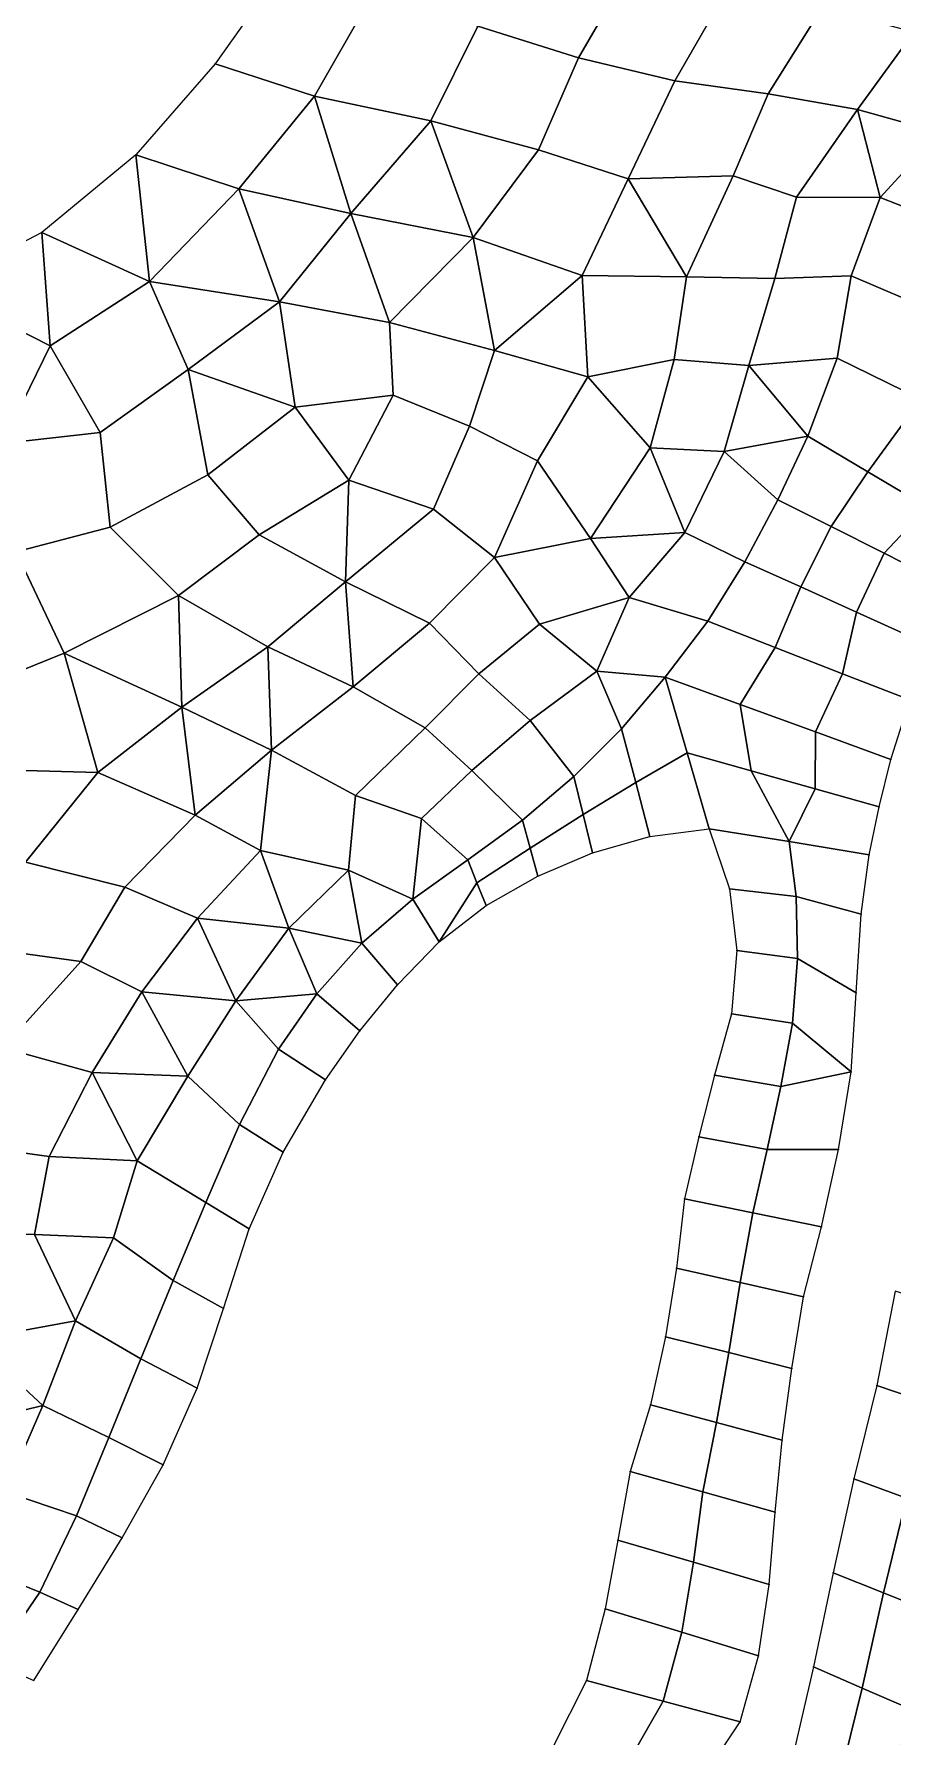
# Model space of a CAD drawing. Extents: x 380707 to 407438, y 6452841 to 6483357.
# Drawn here: x 397169.7 to 397310.9, y 6455584.6 to 6455864.4 of the extents above; entities that cross this region are included whole.
import ezdxf

# ---------------------------------------------------------------- set-up
doc = ezdxf.new("R2010")
doc.units = 0
for name, color, linetype in [('MESH_BOUND', 25, 'CONTINUOUS'), ('MESH_ELEMS', 18, 'CONTINUOUS'), ('MESH_NODES', 18, 'CONTINUOUS')]:
    doc.layers.add(name, color=color, linetype=linetype)

msp = doc.modelspace()

# ---------------------------------------------------------------- linework, layer by layer
at = {"layer": 'MESH_BOUND', "color": 25}
for points in [[(397211.06, 6455875.83, 1.058), (397199.511, 6455859.48, 0.909)], [(397199.511, 6455859.48, 0.909), (397186.457, 6455844.53, 1.176)], [(397186.457, 6455844.53, 1.176), (397171.023, 6455831.79, 1.318)], [(397171.023, 6455831.79, 1.318), (397153.579, 6455822.69, 1.533)], [(397310.492, 6455745.2, -0.156), (397313.628, 6455754.97, -0.223)], [(397308.57, 6455737.4, -0.078), (397310.492, 6455745.2, -0.156)], [(397306.972, 6455729.54, -0.083), (397308.57, 6455737.4, -0.078)], [(397270.928, 6455732.52, -0.169), (397280.652, 6455733.81, -0.428)], [(397280.652, 6455733.81, -0.428), (397284.018, 6455723.92, -0.342)], [(397261.506, 6455729.86, -0.224), (397270.928, 6455732.52, -0.169)], [(397252.505, 6455726.01, -0.041), (397261.506, 6455729.86, -0.224)], [(397305.652, 6455719.78, -0.123), (397306.972, 6455729.54, -0.083)], [(397243.998, 6455721.17, -0.163), (397252.505, 6455726.01, -0.041)], [(397284.018, 6455723.92, -0.342), (397285.226, 6455713.77, -0.332)], [(397236.27, 6455715.21, -0.158), (397243.998, 6455721.17, -0.163)], [(397304.822, 6455706.83, -0.158), (397305.652, 6455719.78, -0.123)], [(397229.447, 6455708.17, -0.179), (397236.27, 6455715.21, -0.158)], [(397285.226, 6455713.77, -0.332), (397284.32, 6455703.37, -0.341)], [(397223.246, 6455700.58, -0.294), (397229.447, 6455708.17, -0.179)], [(397304.01, 6455693.88, -0.155), (397304.822, 6455706.83, -0.158)], [(397284.32, 6455703.37, -0.341), (397281.518, 6455693.31, -0.387)], [(397217.589, 6455692.56, -0.121), (397223.246, 6455700.58, -0.294)], [(397210.666, 6455680.66, -0.148), (397217.589, 6455692.56, -0.121)], [(397281.518, 6455693.31, -0.387), (397278.946, 6455683.19, -0.453)], [(397301.886, 6455681.09, -0.122), (397304.01, 6455693.88, -0.155)], [(397205.055, 6455668.08, -0.151), (397210.666, 6455680.66, -0.148)], [(397278.946, 6455683.19, -0.453), (397276.596, 6455673.01, -0.405)], [(397299.127, 6455668.41, -0.096), (397301.886, 6455681.09, -0.122)], [(397276.596, 6455673.01, -0.405), (397275.317, 6455661.62, -0.466)], [(397200.841, 6455654.96, -0.04), (397205.055, 6455668.08, -0.151)], [(397296.167, 6455656.88, -0.25), (397299.127, 6455668.41, -0.096)], [(397275.317, 6455661.62, -0.466), (397273.498, 6455650.32, -0.5)], [(397294.235, 6455645.14, -0.345), (397296.167, 6455656.88, -0.25)], [(397311.223, 6455657.84, -0.254), (397308.212, 6455642.33, -0.463)], [(397196.509, 6455641.89, -0.186), (397200.841, 6455654.96, -0.04)], [(397273.498, 6455650.32, -0.5), (397271.043, 6455639.14, -0.507)], [(397292.67, 6455633.34, -0.059), (397294.235, 6455645.14, -0.345)], [(397190.945, 6455629.29, -0.153), (397196.509, 6455641.89, -0.186)], [(397308.212, 6455642.33, -0.463), (397304.451, 6455626.98, -0.591)], [(397271.043, 6455639.14, -0.507), (397267.68, 6455628.18, -0.482)], [(397291.526, 6455621.49, -0.08), (397292.67, 6455633.34, -0.059)], [(397184.19, 6455617.28, -0.367), (397190.945, 6455629.29, -0.153)], [(397267.68, 6455628.18, -0.482), (397265.658, 6455616.91, -0.517)], [(397304.451, 6455626.98, -0.591), (397301.015, 6455611.55, -0.529)], [(397290.535, 6455609.62, -0.113), (397291.526, 6455621.49, -0.08)], [(397176.991, 6455605.54, -0.025), (397184.19, 6455617.28, -0.367)], [(397265.658, 6455616.91, -0.517), (397263.58, 6455605.65, -0.508)], [(397301.015, 6455611.55, -0.529), (397297.803, 6455596.08, -0.499)], [(397288.746, 6455597.9, -0.172), (397290.535, 6455609.62, -0.113)], [(397169.673, 6455593.87, -0.126), (397176.991, 6455605.54, -0.025)], [(397263.58, 6455605.65, -0.508), (397260.52, 6455593.83, -0.52)], [(397285.732, 6455587.06, -0.154), (397288.746, 6455597.9, -0.172)], [(397260.52, 6455593.83, -0.52), (397254.986, 6455582.87, -0.376)], [(397297.803, 6455596.08, -0.499), (397294.219, 6455580.69, -0.359)], [(397279.58, 6455577.81, -0.167), (397285.732, 6455587.06, -0.154)]]:
    msp.add_polyline3d(points, dxfattribs=at)
at = {"layer": 'MESH_ELEMS', "color": 178}
for points in [[(397259.202, 6455860.46, 0.196), (397267.96, 6455875.58, 0.185), (397253.895, 6455882.29, 0.195), (397242.619, 6455865.68, 0.345)], [(397215.782, 6455854.18, 0.803), (397224.512, 6455869.41, 0.891), (397211.06, 6455875.83, 1.058), (397199.511, 6455859.48, 0.909)], [(397275.04, 6455856.67, 0.072), (397283.679, 6455871.75, 0.146), (397267.96, 6455875.58, 0.185), (397259.202, 6455860.46, 0.196)], [(397283.679, 6455871.75, 0.146), (397275.04, 6455856.67, 0.072), (397290.351, 6455854.54, 0.323), (397299.225, 6455868.7, 0.161)], [(397234.909, 6455850.1, 0.242), (397242.619, 6455865.68, 0.345), (397224.512, 6455869.41, 0.891), (397215.782, 6455854.18, 0.803)], [(397305.009, 6455852.01, 0.314), (397314.283, 6455864.67, 0.323), (397299.225, 6455868.7, 0.161), (397290.351, 6455854.54, 0.323)], [(397252.59, 6455845.33, 0.248), (397259.202, 6455860.46, 0.196), (397242.619, 6455865.68, 0.345), (397234.909, 6455850.1, 0.242)], [(397318.542, 6455848.2, -0.714), (397328.907, 6455858.43, -1.092), (397314.283, 6455864.67, 0.323), (397305.009, 6455852.01, 0.314)], [(397267.37, 6455840.58, 0.155), (397275.04, 6455856.67, 0.072), (397259.202, 6455860.46, 0.196), (397252.59, 6455845.33, 0.248)], [(397203.366, 6455838.97, 1.051), (397215.782, 6455854.18, 0.803), (397199.511, 6455859.48, 0.909), (397186.457, 6455844.53, 1.176)], [(397203.366, 6455838.97, 1.051), (397221.802, 6455834.87, 0.546), (397215.782, 6455854.18, 0.803), (397203.366, 6455838.97, 1.051)], [(397215.782, 6455854.18, 0.803), (397221.802, 6455834.87, 0.546), (397234.909, 6455850.1, 0.242), (397215.782, 6455854.18, 0.803)], [(397275.04, 6455856.67, 0.072), (397267.37, 6455840.58, 0.155), (397284.576, 6455841.08, 0.287), (397290.351, 6455854.54, 0.323)], [(397295.037, 6455837.6, 0.288), (397305.009, 6455852.01, 0.314), (397290.351, 6455854.54, 0.323), (397284.576, 6455841.08, 0.287)], [(397295.037, 6455837.6, 0.288), (397308.746, 6455837.52, -0.309), (397305.009, 6455852.01, 0.314), (397295.037, 6455837.6, 0.288)], [(397318.542, 6455848.2, -0.714), (397305.009, 6455852.01, 0.314), (397308.746, 6455837.52, -0.309), (397318.542, 6455848.2, -0.714)], [(397234.909, 6455850.1, 0.242), (397221.802, 6455834.87, 0.546), (397241.898, 6455830.94, 0.354), (397234.909, 6455850.1, 0.242)], [(397252.59, 6455845.33, 0.248), (397234.909, 6455850.1, 0.242), (397241.898, 6455830.94, 0.354), (397252.59, 6455845.33, 0.248)], [(397308.746, 6455837.52, -0.309), (397325.501, 6455830.97, -1.314), (397334.117, 6455842.29, -1.812), (397318.542, 6455848.2, -0.714)], [(397188.712, 6455823.73, 1.179), (397186.457, 6455844.53, 1.176), (397171.023, 6455831.79, 1.318), (397188.712, 6455823.73, 1.179)], [(397203.366, 6455838.97, 1.051), (397186.457, 6455844.53, 1.176), (397188.712, 6455823.73, 1.179), (397203.366, 6455838.97, 1.051)], [(397259.787, 6455824.71, 0.258), (397267.37, 6455840.58, 0.155), (397252.59, 6455845.33, 0.248), (397241.898, 6455830.94, 0.354)], [(397259.787, 6455824.71, 0.258), (397276.945, 6455824.47, 0.074), (397267.37, 6455840.58, 0.155), (397259.787, 6455824.71, 0.258)], [(397284.576, 6455841.08, 0.287), (397267.37, 6455840.58, 0.155), (397276.945, 6455824.47, 0.074), (397284.576, 6455841.08, 0.287)], [(397291.467, 6455824.23, 0.288), (397295.037, 6455837.6, 0.288), (397284.576, 6455841.08, 0.287), (397276.945, 6455824.47, 0.074)], [(397210.057, 6455820.37, 1.13), (397203.366, 6455838.97, 1.051), (397188.712, 6455823.73, 1.179), (397210.057, 6455820.37, 1.13)], [(397203.366, 6455838.97, 1.051), (397210.057, 6455820.37, 1.13), (397221.802, 6455834.87, 0.546), (397203.366, 6455838.97, 1.051)], [(397304.012, 6455824.63, -0.443), (397308.746, 6455837.52, -0.309), (397295.037, 6455837.6, 0.288), (397291.467, 6455824.23, 0.288)], [(397304.012, 6455824.63, -0.443), (397317.835, 6455818.76, -1.048), (397325.501, 6455830.97, -1.314), (397308.746, 6455837.52, -0.309)], [(397221.802, 6455834.87, 0.546), (397210.057, 6455820.37, 1.13), (397228.146, 6455816.99, 0.755), (397221.802, 6455834.87, 0.546)], [(397228.146, 6455816.99, 0.755), (397241.898, 6455830.94, 0.354), (397221.802, 6455834.87, 0.546), (397228.146, 6455816.99, 0.755)], [(397172.357, 6455813.15, 1.259), (397171.023, 6455831.79, 1.318), (397153.579, 6455822.69, 1.533), (397172.357, 6455813.15, 1.259)], [(397171.023, 6455831.79, 1.318), (397172.357, 6455813.15, 1.259), (397188.712, 6455823.73, 1.179), (397171.023, 6455831.79, 1.318)], [(397241.898, 6455830.94, 0.354), (397228.146, 6455816.99, 0.755), (397245.402, 6455812.37, 0.533), (397241.898, 6455830.94, 0.354)], [(397241.898, 6455830.94, 0.354), (397245.402, 6455812.37, 0.533), (397259.787, 6455824.71, 0.258), (397241.898, 6455830.94, 0.354)], [(397172.357, 6455813.15, 1.259), (397180.572, 6455798.9, 0.521), (397195.037, 6455809.24, 1.197), (397188.712, 6455823.73, 1.179)], [(397188.712, 6455823.73, 1.179), (397195.037, 6455809.24, 1.197), (397210.057, 6455820.37, 1.13), (397188.712, 6455823.73, 1.179)], [(397259.787, 6455824.71, 0.258), (397245.402, 6455812.37, 0.533), (397260.711, 6455808.04, 0.278), (397259.787, 6455824.71, 0.258)], [(397274.884, 6455810.93, 0.187), (397276.945, 6455824.47, 0.074), (397259.787, 6455824.71, 0.258), (397260.711, 6455808.04, 0.278)], [(397276.945, 6455824.47, 0.074), (397274.884, 6455810.93, 0.187), (397287.189, 6455809.94, -0.046), (397291.467, 6455824.23, 0.288)], [(397301.704, 6455811.12, -0.632), (397304.012, 6455824.63, -0.443), (397291.467, 6455824.23, 0.288), (397287.189, 6455809.94, -0.046)], [(397301.704, 6455811.12, -0.632), (397315.415, 6455804.4, -1.171), (397317.835, 6455818.76, -1.048), (397304.012, 6455824.63, -0.443)], [(397172.357, 6455813.15, 1.259), (397153.579, 6455822.69, 1.533), (397152.713, 6455802.33, 0.51), (397164.554, 6455797.1, 0.297)], [(397210.057, 6455820.37, 1.13), (397195.037, 6455809.24, 1.197), (397212.634, 6455803.09, 1.048), (397210.057, 6455820.37, 1.13)], [(397212.634, 6455803.09, 1.048), (397228.726, 6455805.04, 0.835), (397228.146, 6455816.99, 0.755), (397210.057, 6455820.37, 1.13)], [(397245.402, 6455812.37, 0.533), (397228.146, 6455816.99, 0.755), (397228.726, 6455805.04, 0.835), (397241.266, 6455799.96, 0.564)], [(397180.572, 6455798.9, 0.521), (397172.357, 6455813.15, 1.259), (397164.554, 6455797.1, 0.297), (397180.572, 6455798.9, 0.521)], [(397241.266, 6455799.96, 0.564), (397252.472, 6455794.28, 0.305), (397260.711, 6455808.04, 0.278), (397245.402, 6455812.37, 0.533)], [(397260.711, 6455808.04, 0.278), (397270.949, 6455796.41, 0.343), (397274.884, 6455810.93, 0.187), (397260.711, 6455808.04, 0.278)], [(397283.145, 6455795.81, -0.088), (397287.189, 6455809.94, -0.046), (397274.884, 6455810.93, 0.187), (397270.949, 6455796.41, 0.343)], [(397287.189, 6455809.94, -0.046), (397283.145, 6455795.81, -0.088), (397296.872, 6455798.32, -0.661), (397287.189, 6455809.94, -0.046)], [(397296.872, 6455798.32, -0.661), (397301.704, 6455811.12, -0.632), (397287.189, 6455809.94, -0.046), (397296.872, 6455798.32, -0.661)], [(397296.872, 6455798.32, -0.661), (397306.705, 6455792.47, -1.097), (397315.415, 6455804.4, -1.171), (397301.704, 6455811.12, -0.632)], [(397198.262, 6455791.98, 0.243), (397195.037, 6455809.24, 1.197), (397180.572, 6455798.9, 0.521), (397182.252, 6455783.33, 0.279)], [(397198.262, 6455791.98, 0.243), (397212.634, 6455803.09, 1.048), (397195.037, 6455809.24, 1.197), (397198.262, 6455791.98, 0.243)], [(397270.949, 6455796.41, 0.343), (397260.711, 6455808.04, 0.278), (397252.472, 6455794.28, 0.305), (397261.183, 6455781.49, 0.209)], [(397228.726, 6455805.04, 0.835), (397212.634, 6455803.09, 1.048), (397221.464, 6455791.09, 0.555), (397228.726, 6455805.04, 0.835)], [(397235.365, 6455786.33, 0.285), (397241.266, 6455799.96, 0.564), (397228.726, 6455805.04, 0.835), (397221.464, 6455791.09, 0.555)], [(397306.705, 6455792.47, -1.097), (397316.539, 6455786.63, -0.784), (397329.126, 6455797.68, -1.173), (397315.415, 6455804.4, -1.171)], [(397212.634, 6455803.09, 1.048), (397198.262, 6455791.98, 0.243), (397206.691, 6455782.12, 0.22), (397221.464, 6455791.09, 0.555)], [(397182.252, 6455783.33, 0.279), (397180.572, 6455798.9, 0.521), (397164.554, 6455797.1, 0.297), (397166.811, 6455779.33, 0.395)], [(397252.472, 6455794.28, 0.305), (397241.266, 6455799.96, 0.564), (397235.365, 6455786.33, 0.285), (397245.399, 6455778.37, 0.367)], [(397291.959, 6455787.87, -0.609), (397296.872, 6455798.32, -0.661), (397283.145, 6455795.81, -0.088), (397291.959, 6455787.87, -0.609)], [(397291.959, 6455787.87, -0.609), (397300.681, 6455783.47, -1.073), (397306.705, 6455792.47, -1.097), (397296.872, 6455798.32, -0.661)], [(397276.655, 6455782.46, -0.074), (397270.949, 6455796.41, 0.343), (397261.183, 6455781.49, 0.209), (397276.655, 6455782.46, -0.074)], [(397283.145, 6455795.81, -0.088), (397270.949, 6455796.41, 0.343), (397276.655, 6455782.46, -0.074), (397283.145, 6455795.81, -0.088)], [(397276.655, 6455782.46, -0.074), (397286.532, 6455777.68, -0.393), (397291.959, 6455787.87, -0.609), (397283.145, 6455795.81, -0.088)], [(397252.472, 6455794.28, 0.305), (397245.399, 6455778.37, 0.367), (397261.183, 6455781.49, 0.209), (397252.472, 6455794.28, 0.305)], [(397300.681, 6455783.47, -1.073), (397309.404, 6455779.06, -0.997), (397316.539, 6455786.63, -0.784), (397306.705, 6455792.47, -1.097)], [(397193.483, 6455772.12, 0.403), (397206.691, 6455782.12, 0.22), (397198.262, 6455791.98, 0.243), (397182.252, 6455783.33, 0.279)], [(397206.691, 6455782.12, 0.22), (397220.907, 6455774.37, 0.401), (397221.464, 6455791.09, 0.555), (397206.691, 6455782.12, 0.22)], [(397220.907, 6455774.37, 0.401), (397235.365, 6455786.33, 0.285), (397221.464, 6455791.09, 0.555), (397220.907, 6455774.37, 0.401)], [(397286.532, 6455777.68, -0.393), (397295.71, 6455773.53, -0.852), (397300.681, 6455783.47, -1.073), (397291.959, 6455787.87, -0.609)], [(397235.365, 6455786.33, 0.285), (397220.907, 6455774.37, 0.401), (397234.688, 6455767.6, 0.314), (397245.399, 6455778.37, 0.367)], [(397309.404, 6455779.06, -0.997), (397318.127, 6455774.66, -0.205), (397326.372, 6455780.78, -0.353), (397316.539, 6455786.63, -0.784)], [(397182.252, 6455783.33, 0.279), (397166.811, 6455779.33, 0.395), (397174.657, 6455762.65, 0.3), (397193.483, 6455772.12, 0.403)], [(397208.148, 6455763.71, 0.273), (397220.907, 6455774.37, 0.401), (397206.691, 6455782.12, 0.22), (397193.483, 6455772.12, 0.403)], [(397252.775, 6455767.41, 0.105), (397267.489, 6455771.81, 0.016), (397261.183, 6455781.49, 0.209), (397245.399, 6455778.37, 0.367)], [(397261.183, 6455781.49, 0.209), (397267.489, 6455771.81, 0.016), (397276.655, 6455782.46, -0.074), (397261.183, 6455781.49, 0.209)], [(397280.435, 6455767.9, -0.132), (397286.532, 6455777.68, -0.393), (397276.655, 6455782.46, -0.074), (397267.489, 6455771.81, 0.016)], [(397295.71, 6455773.53, -0.852), (397304.887, 6455769.38, -0.914), (397309.404, 6455779.06, -0.997), (397300.681, 6455783.47, -1.073)], [(397160.279, 6455756.86, 0.172), (397174.657, 6455762.65, 0.3), (397166.811, 6455779.33, 0.395), (397149.505, 6455769.35, 0.168)], [(397304.887, 6455769.38, -0.914), (397314.064, 6455765.23, -0.329), (397318.127, 6455774.66, -0.205), (397309.404, 6455779.06, -0.997)], [(397234.688, 6455767.6, 0.314), (397242.808, 6455759.25, 0.197), (397252.775, 6455767.41, 0.105), (397245.399, 6455778.37, 0.367)], [(397280.435, 6455767.9, -0.132), (397291.499, 6455763.59, -0.878), (397295.71, 6455773.53, -0.852), (397286.532, 6455777.68, -0.393)], [(397222.177, 6455757.13, 0.156), (397220.907, 6455774.37, 0.401), (397208.148, 6455763.71, 0.273), (397222.177, 6455757.13, 0.156)], [(397222.177, 6455757.13, 0.156), (397234.688, 6455767.6, 0.314), (397220.907, 6455774.37, 0.401), (397222.177, 6455757.13, 0.156)], [(397291.499, 6455763.59, -0.878), (397302.564, 6455759.28, -0.872), (397304.887, 6455769.38, -0.914), (397295.71, 6455773.53, -0.852)], [(397193.98, 6455753.77, 0.189), (397193.483, 6455772.12, 0.403), (397174.657, 6455762.65, 0.3), (397193.98, 6455753.77, 0.189)], [(397193.98, 6455753.77, 0.189), (397208.148, 6455763.71, 0.273), (397193.483, 6455772.12, 0.403), (397193.98, 6455753.77, 0.189)], [(397262.187, 6455759.71, -0.264), (397267.489, 6455771.81, 0.016), (397252.775, 6455767.41, 0.105), (397262.187, 6455759.71, -0.264)], [(397273.418, 6455758.72, -0.361), (397280.435, 6455767.9, -0.132), (397267.489, 6455771.81, 0.016), (397262.187, 6455759.71, -0.264)], [(397234.016, 6455750.39, 0.011), (397242.808, 6455759.25, 0.197), (397234.688, 6455767.6, 0.314), (397222.177, 6455757.13, 0.156)], [(397251.224, 6455751.6, -0.018), (397262.187, 6455759.71, -0.264), (397252.775, 6455767.41, 0.105), (397242.808, 6455759.25, 0.197)], [(397273.418, 6455758.72, -0.361), (397285.776, 6455754.21, -0.76), (397291.499, 6455763.59, -0.878), (397280.435, 6455767.9, -0.132)], [(397302.564, 6455759.28, -0.872), (397313.628, 6455754.97, -0.223), (397314.064, 6455765.23, -0.329), (397304.887, 6455769.38, -0.914)], [(397174.657, 6455762.65, 0.3), (397160.279, 6455756.86, 0.172), (397162.213, 6455743.55, 0.114), (397180.18, 6455743.03, 0.131)], [(397193.98, 6455753.77, 0.189), (397174.657, 6455762.65, 0.3), (397180.18, 6455743.03, 0.131), (397193.98, 6455753.77, 0.189)], [(397208.148, 6455763.71, 0.273), (397193.98, 6455753.77, 0.189), (397208.719, 6455746.7, 0.114), (397208.148, 6455763.71, 0.273)], [(397222.177, 6455757.13, 0.156), (397208.148, 6455763.71, 0.273), (397208.719, 6455746.7, 0.114), (397222.177, 6455757.13, 0.156)], [(397285.776, 6455754.21, -0.76), (397298.134, 6455749.71, -0.798), (397302.564, 6455759.28, -0.872), (397291.499, 6455763.59, -0.878)], [(397241.685, 6455743.4, 0.188), (397251.224, 6455751.6, -0.018), (397242.808, 6455759.25, 0.197), (397234.016, 6455750.39, 0.011)], [(397266.25, 6455750.24, -0.462), (397262.187, 6455759.71, -0.264), (397251.224, 6455751.6, -0.018), (397258.413, 6455742.38, -0.107)], [(397266.25, 6455750.24, -0.462), (397273.418, 6455758.72, -0.361), (397262.187, 6455759.71, -0.264), (397266.25, 6455750.24, -0.462)], [(397298.134, 6455749.71, -0.798), (397310.492, 6455745.2, -0.156), (397313.628, 6455754.97, -0.223), (397302.564, 6455759.28, -0.872)], [(397222.177, 6455757.13, 0.156), (397208.719, 6455746.7, 0.114), (397222.529, 6455739.25, 0.116), (397234.016, 6455750.39, 0.011)], [(397266.25, 6455750.24, -0.462), (397268.589, 6455741.38, -0.432), (397277.035, 6455746.27, -0.707), (397273.418, 6455758.72, -0.361)], [(397277.035, 6455746.27, -0.707), (397287.547, 6455743.31, -0.775), (397285.776, 6455754.21, -0.76), (397273.418, 6455758.72, -0.361)], [(397193.98, 6455753.77, 0.189), (397180.18, 6455743.03, 0.131), (397196.196, 6455736.03, 0.134), (397193.98, 6455753.77, 0.189)], [(397196.196, 6455736.03, 0.134), (397208.719, 6455746.7, 0.114), (397193.98, 6455753.77, 0.189), (397196.196, 6455736.03, 0.134)], [(397287.547, 6455743.31, -0.775), (397298.058, 6455740.36, -0.662), (397298.134, 6455749.71, -0.798), (397285.776, 6455754.21, -0.76)], [(397258.413, 6455742.38, -0.107), (397251.224, 6455751.6, -0.018), (397241.685, 6455743.4, 0.188), (397249.968, 6455735.19, -0.209)], [(397233.409, 6455735.46, 0.233), (397241.685, 6455743.4, 0.188), (397234.016, 6455750.39, 0.011), (397222.529, 6455739.25, 0.116)], [(397258.413, 6455742.38, -0.107), (397259.96, 6455736.12, -0.28), (397268.589, 6455741.38, -0.432), (397266.25, 6455750.24, -0.462)], [(397298.058, 6455740.36, -0.662), (397308.57, 6455737.4, -0.078), (397310.492, 6455745.2, -0.156), (397298.134, 6455749.71, -0.798)], [(397196.196, 6455736.03, 0.134), (397206.943, 6455730.21, 0.118), (397208.719, 6455746.7, 0.114), (397196.196, 6455736.03, 0.134)], [(397206.943, 6455730.21, 0.118), (397221.418, 6455727.02, 0.183), (397222.529, 6455739.25, 0.116), (397208.719, 6455746.7, 0.114)], [(397268.589, 6455741.38, -0.432), (397270.928, 6455732.52, -0.169), (397280.652, 6455733.81, -0.428), (397277.035, 6455746.27, -0.707)], [(397280.652, 6455733.81, -0.428), (397293.812, 6455731.68, -0.64), (397287.547, 6455743.31, -0.775), (397277.035, 6455746.27, -0.707)], [(397168.299, 6455728.32, 0.157), (397180.18, 6455743.03, 0.131), (397162.213, 6455743.55, 0.114), (397168.299, 6455728.32, 0.157)], [(397184.635, 6455724.22, 0.206), (397196.196, 6455736.03, 0.134), (397180.18, 6455743.03, 0.131), (397168.299, 6455728.32, 0.157)], [(397240.982, 6455728.68, -0.153), (397249.968, 6455735.19, -0.209), (397241.685, 6455743.4, 0.188), (397233.409, 6455735.46, 0.233)], [(397249.968, 6455735.19, -0.209), (397251.237, 6455730.6, -0.218), (397259.96, 6455736.12, -0.28), (397258.413, 6455742.38, -0.107)], [(397293.812, 6455731.68, -0.64), (397298.058, 6455740.36, -0.662), (397287.547, 6455743.31, -0.775), (397293.812, 6455731.68, -0.64)], [(397259.96, 6455736.12, -0.28), (397261.506, 6455729.86, -0.224), (397270.928, 6455732.52, -0.169), (397268.589, 6455741.38, -0.432)], [(397293.812, 6455731.68, -0.64), (397306.972, 6455729.54, -0.083), (397308.57, 6455737.4, -0.078), (397298.058, 6455740.36, -0.662)], [(397221.418, 6455727.02, 0.183), (397231.963, 6455722.22, -0.059), (397233.409, 6455735.46, 0.233), (397222.529, 6455739.25, 0.116)], [(397196.601, 6455719.13, 0.119), (397206.943, 6455730.21, 0.118), (397196.196, 6455736.03, 0.134), (397184.635, 6455724.22, 0.206)], [(397240.982, 6455728.68, -0.153), (397233.409, 6455735.46, 0.233), (397231.963, 6455722.22, -0.059), (397240.982, 6455728.68, -0.153)], [(397240.982, 6455728.68, -0.153), (397242.49, 6455724.93, -0.247), (397251.237, 6455730.6, -0.218), (397249.968, 6455735.19, -0.209)], [(397251.237, 6455730.6, -0.218), (397252.505, 6455726.01, -0.041), (397261.506, 6455729.86, -0.224), (397259.96, 6455736.12, -0.28)], [(397293.812, 6455731.68, -0.64), (397280.652, 6455733.81, -0.428), (397284.018, 6455723.92, -0.342), (397294.945, 6455722.67, -0.56)], [(397306.972, 6455729.54, -0.083), (397293.812, 6455731.68, -0.64), (397294.945, 6455722.67, -0.56), (397305.652, 6455719.78, -0.123)], [(397177.437, 6455711.98, 0.104), (397184.635, 6455724.22, 0.206), (397168.299, 6455728.32, 0.157), (397163.123, 6455713.98, 0.182)], [(397206.943, 6455730.21, 0.118), (397196.601, 6455719.13, 0.119), (397211.564, 6455717.44, 0.222), (397206.943, 6455730.21, 0.118)], [(397206.943, 6455730.21, 0.118), (397211.564, 6455717.44, 0.222), (397221.418, 6455727.02, 0.183), (397206.943, 6455730.21, 0.118)], [(397231.963, 6455722.22, -0.059), (397236.27, 6455715.21, -0.158), (397242.49, 6455724.93, -0.247), (397240.982, 6455728.68, -0.153)], [(397242.49, 6455724.93, -0.247), (397243.998, 6455721.17, -0.163), (397252.505, 6455726.01, -0.041), (397251.237, 6455730.6, -0.218)], [(397223.575, 6455714.98, -0.084), (397221.418, 6455727.02, 0.183), (397211.564, 6455717.44, 0.222), (397223.575, 6455714.98, -0.084)], [(397221.418, 6455727.02, 0.183), (397223.575, 6455714.98, -0.084), (397231.963, 6455722.22, -0.059), (397221.418, 6455727.02, 0.183)], [(397187.46, 6455706.98, 0.136), (397196.601, 6455719.13, 0.119), (397184.635, 6455724.22, 0.206), (397177.437, 6455711.98, 0.104)], [(397236.27, 6455715.21, -0.158), (397243.998, 6455721.17, -0.163), (397242.49, 6455724.93, -0.247), (397236.27, 6455715.21, -0.158)], [(397294.945, 6455722.67, -0.56), (397284.018, 6455723.92, -0.342), (397285.226, 6455713.77, -0.332), (397295.162, 6455712.46, -0.552)], [(397305.652, 6455719.78, -0.123), (397294.945, 6455722.67, -0.56), (397295.162, 6455712.46, -0.552), (397304.822, 6455706.83, -0.158)], [(397223.575, 6455714.98, -0.084), (397229.447, 6455708.17, -0.179), (397236.27, 6455715.21, -0.158), (397231.963, 6455722.22, -0.059)], [(397196.601, 6455719.13, 0.119), (397187.46, 6455706.98, 0.136), (397202.888, 6455705.54, 0.228), (397196.601, 6455719.13, 0.119)], [(397202.888, 6455705.54, 0.228), (397211.564, 6455717.44, 0.222), (397196.601, 6455719.13, 0.119), (397202.888, 6455705.54, 0.228)], [(397202.888, 6455705.54, 0.228), (397216.206, 6455706.69, -0.057), (397211.564, 6455717.44, 0.222), (397202.888, 6455705.54, 0.228)], [(397223.575, 6455714.98, -0.084), (397211.564, 6455717.44, 0.222), (397216.206, 6455706.69, -0.057), (397223.575, 6455714.98, -0.084)], [(397216.206, 6455706.69, -0.057), (397223.246, 6455700.58, -0.294), (397229.447, 6455708.17, -0.179), (397223.575, 6455714.98, -0.084)], [(397164.636, 6455697.82, 0.195), (397177.437, 6455711.98, 0.104), (397163.123, 6455713.98, 0.182), (397164.636, 6455697.82, 0.195)], [(397179.279, 6455693.77, 0.165), (397187.46, 6455706.98, 0.136), (397177.437, 6455711.98, 0.104), (397164.636, 6455697.82, 0.195)], [(397295.162, 6455712.46, -0.552), (397285.226, 6455713.77, -0.332), (397284.32, 6455703.37, -0.341), (397294.368, 6455701.86, -0.587)], [(397304.822, 6455706.83, -0.158), (397295.162, 6455712.46, -0.552), (397294.368, 6455701.86, -0.587), (397304.01, 6455693.88, -0.155)], [(397179.279, 6455693.77, 0.165), (397195.017, 6455693.13, 0.222), (397187.46, 6455706.98, 0.136), (397179.279, 6455693.77, 0.165)], [(397187.46, 6455706.98, 0.136), (397195.017, 6455693.13, 0.222), (397202.888, 6455705.54, 0.228), (397187.46, 6455706.98, 0.136)], [(397216.206, 6455706.69, -0.057), (397202.888, 6455705.54, 0.228), (397209.877, 6455697.57, -0.078), (397216.206, 6455706.69, -0.057)], [(397209.877, 6455697.57, -0.078), (397217.589, 6455692.56, -0.121), (397223.246, 6455700.58, -0.294), (397216.206, 6455706.69, -0.057)], [(397209.877, 6455697.57, -0.078), (397202.888, 6455705.54, 0.228), (397195.017, 6455693.13, 0.222), (397203.492, 6455685.19, 0.015)], [(397294.368, 6455701.86, -0.587), (397284.32, 6455703.37, -0.341), (397281.518, 6455693.31, -0.387), (397292.41, 6455691.46, -0.754)], [(397304.01, 6455693.88, -0.155), (397294.368, 6455701.86, -0.587), (397292.41, 6455691.46, -0.754), (397304.01, 6455693.88, -0.155)], [(397172.215, 6455679.94, 0.099), (397179.279, 6455693.77, 0.165), (397164.636, 6455697.82, 0.195), (397159.023, 6455681.77, 0.148)], [(397210.666, 6455680.66, -0.148), (397217.589, 6455692.56, -0.121), (397209.877, 6455697.57, -0.078), (397203.492, 6455685.19, 0.015)], [(397172.215, 6455679.94, 0.099), (397186.666, 6455679.23, 0.23), (397179.279, 6455693.77, 0.165), (397172.215, 6455679.94, 0.099)], [(397179.279, 6455693.77, 0.165), (397186.666, 6455679.23, 0.23), (397195.017, 6455693.13, 0.222), (397179.279, 6455693.77, 0.165)], [(397186.666, 6455679.23, 0.23), (397197.942, 6455672.41, -0.186), (397203.492, 6455685.19, 0.015), (397195.017, 6455693.13, 0.222)], [(397292.41, 6455691.46, -0.754), (397281.518, 6455693.31, -0.387), (397278.946, 6455683.19, -0.453), (397290.186, 6455681.08, -0.85)], [(397304.01, 6455693.88, -0.155), (397292.41, 6455691.46, -0.754), (397290.186, 6455681.08, -0.85), (397301.886, 6455681.09, -0.122)], [(397205.055, 6455668.08, -0.151), (397210.666, 6455680.66, -0.148), (397203.492, 6455685.19, 0.015), (397197.942, 6455672.41, -0.186)], [(397169.775, 6455667.13, 0.154), (397172.215, 6455679.94, 0.099), (397159.023, 6455681.77, 0.148), (397154.077, 6455667.37, 0.257)], [(397290.186, 6455681.08, -0.85), (397278.946, 6455683.19, -0.453), (397276.596, 6455673.01, -0.405), (397287.861, 6455670.71, -0.91)], [(397301.886, 6455681.09, -0.122), (397290.186, 6455681.08, -0.85), (397287.861, 6455670.71, -0.91), (397299.127, 6455668.41, -0.096)], [(397182.795, 6455666.58, 0.222), (397186.666, 6455679.23, 0.23), (397172.215, 6455679.94, 0.099), (397169.775, 6455667.13, 0.154)], [(397197.942, 6455672.41, -0.186), (397186.666, 6455679.23, 0.23), (397182.795, 6455666.58, 0.222), (397192.557, 6455659.57, 0.171)], [(397200.841, 6455654.96, -0.04), (397205.055, 6455668.08, -0.151), (397197.942, 6455672.41, -0.186), (397192.557, 6455659.57, 0.171)], [(397287.861, 6455670.71, -0.91), (397276.596, 6455673.01, -0.405), (397275.317, 6455661.62, -0.466), (397285.742, 6455659.25, -0.88)], [(397299.127, 6455668.41, -0.096), (397287.861, 6455670.71, -0.91), (397285.742, 6455659.25, -0.88), (397296.167, 6455656.88, -0.25)], [(397169.775, 6455667.13, 0.154), (397154.077, 6455667.37, 0.257), (397159.517, 6455649.85, 0.162), (397176.516, 6455652.93, 0.256)], [(397182.795, 6455666.58, 0.222), (397169.775, 6455667.13, 0.154), (397176.516, 6455652.93, 0.256), (397182.795, 6455666.58, 0.222)], [(397176.516, 6455652.93, 0.256), (397187.245, 6455646.69, -0.068), (397192.557, 6455659.57, 0.171), (397182.795, 6455666.58, 0.222)], [(397285.742, 6455659.25, -0.88), (397275.317, 6455661.62, -0.466), (397273.498, 6455650.32, -0.5), (397283.866, 6455647.73, -1.012)], [(397196.509, 6455641.89, -0.186), (397200.841, 6455654.96, -0.04), (397192.557, 6455659.57, 0.171), (397187.245, 6455646.69, -0.068)], [(397296.167, 6455656.88, -0.25), (397285.742, 6455659.25, -0.88), (397283.866, 6455647.73, -1.012), (397294.235, 6455645.14, -0.345)], [(397311.223, 6455657.84, -0.254), (397308.212, 6455642.33, -0.463), (397317.239, 6455639.26, -0.711), (397321.14, 6455654.78, -0.869)], [(397159.517, 6455649.85, 0.162), (397171.159, 6455639.05, 0.245), (397176.516, 6455652.93, 0.256), (397159.517, 6455649.85, 0.162)], [(397171.159, 6455639.05, 0.245), (397182.004, 6455633.79, -0.137), (397187.245, 6455646.69, -0.068), (397176.516, 6455652.93, 0.256)], [(397171.159, 6455639.05, 0.245), (397159.517, 6455649.85, 0.162), (397155.277, 6455635.13, 0.319), (397171.159, 6455639.05, 0.245)], [(397283.866, 6455647.73, -1.012), (397273.498, 6455650.32, -0.5), (397271.043, 6455639.14, -0.507), (397281.857, 6455636.24, -1.007)], [(397294.235, 6455645.14, -0.345), (397283.866, 6455647.73, -1.012), (397281.857, 6455636.24, -1.007), (397292.67, 6455633.34, -0.059)], [(397190.945, 6455629.29, -0.153), (397196.509, 6455641.89, -0.186), (397187.245, 6455646.69, -0.068), (397182.004, 6455633.79, -0.137)], [(397308.212, 6455642.33, -0.463), (397304.451, 6455626.98, -0.591), (397313.066, 6455623.8, -1.013), (397317.239, 6455639.26, -0.711)], [(397171.159, 6455639.05, 0.245), (397155.277, 6455635.13, 0.319), (397165.027, 6455624.83, 0.278), (397171.159, 6455639.05, 0.245)], [(397182.004, 6455633.79, -0.137), (397171.159, 6455639.05, 0.245), (397165.027, 6455624.83, 0.278), (397176.696, 6455620.91, -0.096)], [(397281.857, 6455636.24, -1.007), (397271.043, 6455639.14, -0.507), (397267.68, 6455628.18, -0.482), (397279.603, 6455624.83, -0.89)], [(397292.67, 6455633.34, -0.059), (397281.857, 6455636.24, -1.007), (397279.603, 6455624.83, -0.89), (397291.526, 6455621.49, -0.08)], [(397184.19, 6455617.28, -0.367), (397190.945, 6455629.29, -0.153), (397182.004, 6455633.79, -0.137), (397176.696, 6455620.91, -0.096)], [(397279.603, 6455624.83, -0.89), (397267.68, 6455628.18, -0.482), (397265.658, 6455616.91, -0.517), (397278.097, 6455613.27, -0.923)], [(397170.651, 6455608.36, -0.232), (397176.696, 6455620.91, -0.096), (397165.027, 6455624.83, 0.278), (397157.421, 6455613.75, 0.155)], [(397291.526, 6455621.49, -0.08), (397279.603, 6455624.83, -0.89), (397278.097, 6455613.27, -0.923), (397290.535, 6455609.62, -0.113)], [(397304.451, 6455626.98, -0.591), (397301.015, 6455611.55, -0.529), (397309.319, 6455608.23, -0.693), (397313.066, 6455623.8, -1.013)], [(397313.066, 6455623.8, -1.013), (397309.319, 6455608.23, -0.693), (397317.623, 6455604.91, -0.034), (397321.68, 6455620.63, -0.167)], [(397176.991, 6455605.54, -0.025), (397184.19, 6455617.28, -0.367), (397176.696, 6455620.91, -0.096), (397170.651, 6455608.36, -0.232)], [(397278.097, 6455613.27, -0.923), (397265.658, 6455616.91, -0.517), (397263.58, 6455605.65, -0.508), (397276.163, 6455601.77, -0.854)], [(397162.793, 6455596.86, -0.099), (397170.651, 6455608.36, -0.232), (397157.421, 6455613.75, 0.155), (397150.228, 6455601.58, 0.121)], [(397290.535, 6455609.62, -0.113), (397278.097, 6455613.27, -0.923), (397276.163, 6455601.77, -0.854), (397288.746, 6455597.9, -0.172)], [(397301.015, 6455611.55, -0.529), (397297.803, 6455596.08, -0.499), (397305.792, 6455592.6, -0.606), (397309.319, 6455608.23, -0.693)], [(397169.673, 6455593.87, -0.126), (397176.991, 6455605.54, -0.025), (397170.651, 6455608.36, -0.232), (397162.793, 6455596.86, -0.099)], [(397309.319, 6455608.23, -0.693), (397305.792, 6455592.6, -0.606), (397313.782, 6455589.13, -0.028), (397317.623, 6455604.91, -0.034)], [(397273.126, 6455590.44, -0.676), (397276.163, 6455601.77, -0.854), (397263.58, 6455605.65, -0.508), (397260.52, 6455593.83, -0.52)], [(397285.732, 6455587.06, -0.154), (397288.746, 6455597.9, -0.172), (397276.163, 6455601.77, -0.854), (397273.126, 6455590.44, -0.676)], [(397267.283, 6455580.34, -0.7), (397273.126, 6455590.44, -0.676), (397260.52, 6455593.83, -0.52), (397254.986, 6455582.87, -0.376)], [(397297.803, 6455596.08, -0.499), (397294.219, 6455580.69, -0.359), (397301.983, 6455577.04, -0.785), (397305.792, 6455592.6, -0.606)], [(397305.792, 6455592.6, -0.606), (397301.983, 6455577.04, -0.785), (397309.746, 6455573.4, 0.222), (397313.782, 6455589.13, -0.028)], [(397279.58, 6455577.81, -0.167), (397285.732, 6455587.06, -0.154), (397273.126, 6455590.44, -0.676), (397267.283, 6455580.34, -0.7)], [(397313.782, 6455589.13, -0.028), (397309.746, 6455573.4, 0.222), (397324.622, 6455575.33, 0.335), (397328.221, 6455588.84, 0.421)]]:
    msp.add_3dface(points, dxfattribs=at)
at = {"layer": 'MESH_NODES', "color": 18}
for p in [(397259.202, 6455860.46, 0.196), (397199.511, 6455859.48, 0.909), (397215.782, 6455854.18, 0.803), (397275.04, 6455856.67, 0.072), (397290.351, 6455854.54, 0.323), (397305.009, 6455852.01, 0.314), (397234.909, 6455850.1, 0.242), (397186.457, 6455844.53, 1.176), (397252.59, 6455845.33, 0.248), (397267.37, 6455840.58, 0.155), (397284.576, 6455841.08, 0.287), (397203.366, 6455838.97, 1.051), (397295.037, 6455837.6, 0.288), (397308.746, 6455837.52, -0.309), (397221.802, 6455834.87, 0.546), (397171.023, 6455831.79, 1.318), (397241.898, 6455830.94, 0.354), (397188.712, 6455823.73, 1.179), (397259.787, 6455824.71, 0.258), (397276.945, 6455824.47, 0.074), (397291.467, 6455824.23, 0.288), (397304.012, 6455824.63, -0.443), (397210.057, 6455820.37, 1.13), (397228.146, 6455816.99, 0.755), (397172.357, 6455813.15, 1.259), (397245.402, 6455812.37, 0.533), (397274.884, 6455810.93, 0.187), (397287.189, 6455809.94, -0.046), (397301.704, 6455811.12, -0.632), (397195.037, 6455809.24, 1.197), (397260.711, 6455808.04, 0.278), (397228.726, 6455805.04, 0.835), (397212.634, 6455803.09, 1.048), (397180.572, 6455798.9, 0.521), (397241.266, 6455799.96, 0.564), (397296.872, 6455798.32, -0.661), (397270.949, 6455796.41, 0.343), (397283.145, 6455795.81, -0.088), (397252.472, 6455794.28, 0.305), (397306.705, 6455792.47, -1.097), (397198.262, 6455791.98, 0.243), (397221.464, 6455791.09, 0.555), (397291.959, 6455787.87, -0.609), (397235.365, 6455786.33, 0.285), (397182.252, 6455783.33, 0.279), (397206.691, 6455782.12, 0.22), (397261.183, 6455781.49, 0.209), (397276.655, 6455782.46, -0.074), (397300.681, 6455783.47, -1.073), (397309.404, 6455779.06, -0.997), (397245.399, 6455778.37, 0.367), (397286.532, 6455777.68, -0.393), (397220.907, 6455774.37, 0.401), (397295.71, 6455773.53, -0.852), (397193.483, 6455772.12, 0.403), (397267.489, 6455771.81, 0.016), (397234.688, 6455767.6, 0.314), (397252.775, 6455767.41, 0.105), (397280.435, 6455767.9, -0.132), (397304.887, 6455769.38, -0.914), (397174.657, 6455762.65, 0.3), (397208.148, 6455763.71, 0.273), (397291.499, 6455763.59, -0.878), (397242.808, 6455759.25, 0.197), (397262.187, 6455759.71, -0.264), (397302.564, 6455759.28, -0.872), (397222.177, 6455757.13, 0.156), (397273.418, 6455758.72, -0.361), (397193.98, 6455753.77, 0.189), (397285.776, 6455754.21, -0.76), (397251.224, 6455751.6, -0.018), (397234.016, 6455750.39, 0.011), (397266.25, 6455750.24, -0.462), (397298.134, 6455749.71, -0.798), (397208.719, 6455746.7, 0.114), (397277.035, 6455746.27, -0.707), (397310.492, 6455745.2, -0.156), (397180.18, 6455743.03, 0.131), (397241.685, 6455743.4, 0.188), (397258.413, 6455742.38, -0.107), (397287.547, 6455743.31, -0.775), (397268.589, 6455741.38, -0.432), (397298.058, 6455740.36, -0.662), (397222.529, 6455739.25, 0.116), (397308.57, 6455737.4, -0.078), (397196.196, 6455736.03, 0.134), (397233.409, 6455735.46, 0.233), (397249.968, 6455735.19, -0.209), (397259.96, 6455736.12, -0.28), (397280.652, 6455733.81, -0.428), (397270.928, 6455732.52, -0.169), (397293.812, 6455731.68, -0.64), (397206.943, 6455730.21, 0.118), (397240.982, 6455728.68, -0.153), (397251.237, 6455730.6, -0.218), (397261.506, 6455729.86, -0.224), (397306.972, 6455729.54, -0.083), (397221.418, 6455727.02, 0.183), (397252.505, 6455726.01, -0.041), (397184.635, 6455724.22, 0.206), (397242.49, 6455724.93, -0.247), (397284.018, 6455723.92, -0.342), (397294.945, 6455722.67, -0.56), (397231.963, 6455722.22, -0.059), (397243.998, 6455721.17, -0.163), (397305.652, 6455719.78, -0.123), (397196.601, 6455719.13, 0.119), (397211.564, 6455717.44, 0.222), (397223.575, 6455714.98, -0.084), (397236.27, 6455715.21, -0.158), (397177.437, 6455711.98, 0.104), (397285.226, 6455713.77, -0.332), (397295.162, 6455712.46, -0.552), (397187.46, 6455706.98, 0.136), (397216.206, 6455706.69, -0.057), (397229.447, 6455708.17, -0.179), (397304.822, 6455706.83, -0.158), (397202.888, 6455705.54, 0.228), (397284.32, 6455703.37, -0.341), (397223.246, 6455700.58, -0.294), (397294.368, 6455701.86, -0.587), (397209.877, 6455697.57, -0.078), (397179.279, 6455693.77, 0.165), (397195.017, 6455693.13, 0.222), (397217.589, 6455692.56, -0.121), (397281.518, 6455693.31, -0.387), (397304.01, 6455693.88, -0.155), (397292.41, 6455691.46, -0.754), (397203.492, 6455685.19, 0.015), (397210.666, 6455680.66, -0.148), (397278.946, 6455683.19, -0.453), (397290.186, 6455681.08, -0.85), (397301.886, 6455681.09, -0.122), (397172.215, 6455679.94, 0.099), (397186.666, 6455679.23, 0.23), (397197.942, 6455672.41, -0.186), (397276.596, 6455673.01, -0.405), (397287.861, 6455670.71, -0.91), (397169.775, 6455667.13, 0.154), (397182.795, 6455666.58, 0.222), (397205.055, 6455668.08, -0.151), (397299.127, 6455668.41, -0.096), (397275.317, 6455661.62, -0.466), (397192.557, 6455659.57, 0.171), (397285.742, 6455659.25, -0.88), (397296.167, 6455656.88, -0.25), (397176.516, 6455652.93, 0.256), (397200.841, 6455654.96, -0.04), (397273.498, 6455650.32, -0.5), (397283.866, 6455647.73, -1.012), (397187.245, 6455646.69, -0.068), (397294.235, 6455645.14, -0.345), (397196.509, 6455641.89, -0.186), (397308.212, 6455642.33, -0.463), (397171.159, 6455639.05, 0.245), (397271.043, 6455639.14, -0.507), (397281.857, 6455636.24, -1.007), (397182.004, 6455633.79, -0.137), (397292.67, 6455633.34, -0.059), (397190.945, 6455629.29, -0.153), (397267.68, 6455628.18, -0.482), (397279.603, 6455624.83, -0.89), (397304.451, 6455626.98, -0.591), (397176.696, 6455620.91, -0.096), (397291.526, 6455621.49, -0.08), (397184.19, 6455617.28, -0.367), (397265.658, 6455616.91, -0.517), (397278.097, 6455613.27, -0.923), (397301.015, 6455611.55, -0.529), (397170.651, 6455608.36, -0.232), (397290.535, 6455609.62, -0.113), (397309.319, 6455608.23, -0.693), (397176.991, 6455605.54, -0.025), (397263.58, 6455605.65, -0.508), (397276.163, 6455601.77, -0.854), (397288.746, 6455597.9, -0.172), (397260.52, 6455593.83, -0.52), (397297.803, 6455596.08, -0.499), (397305.792, 6455592.6, -0.606), (397273.126, 6455590.44, -0.676), (397285.732, 6455587.06, -0.154)]:
    msp.add_point(p, dxfattribs=at)

doc.saveas('drawing.dxf')
